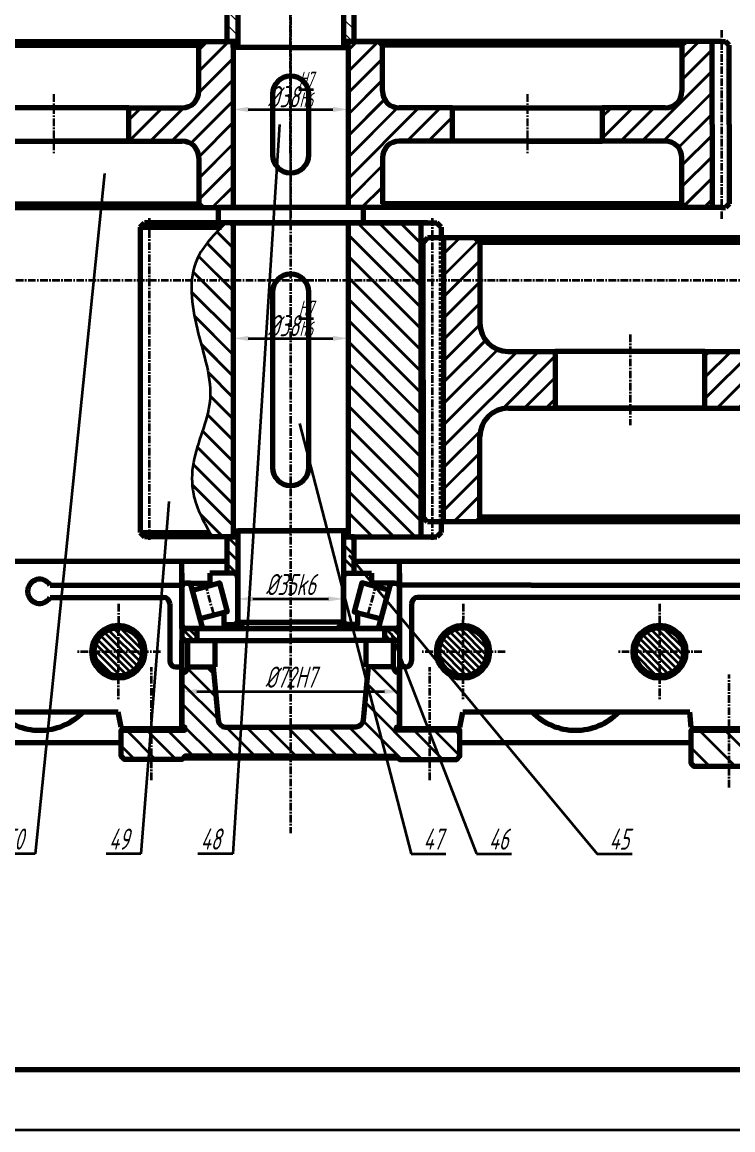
# Model space of a CAD drawing. Header units: millimetres. Extents: x 0 to 4732, y -441 to 1125.
# Drawn here: x 3451.8 to 3569.3, y 298.9 to 482.2 of the extents above; entities that cross this region are included whole.
import ezdxf
from ezdxf import colors
from ezdxf.entities.mleader import LeaderData, LeaderLine
from ezdxf.math import Vec2, Vec3

# ---------------------------------------------------------------- set-up
doc = ezdxf.new("R2010")
doc.units = ezdxf.units.MM
doc.linetypes.add('CENTER', pattern=[2, 1.25, -0.25, 0.25, -0.25])
doc.linetypes.add('DASHED', pattern=[0.75, 0.5, -0.25])
for name, color, linetype, lineweight in [('0粗实线', 7, 'Continuous', 70), ('0细实线', 7, 'Continuous', 35), ('1', 1, 'CENTER', 35), ('标注', 6, 'Continuous', 35), ('箱体', 3, 'Continuous', 70), ('粗实线', 7, 'Continuous', 70)]:
    doc.layers.add(name, color=color, linetype=linetype, lineweight=lineweight)
for name, color, linetype in [('1剖面线', 7, 'Continuous'), ('bear1', 7, 'Continuous'), ('bear2', 7, 'CENTER'), ('紧固件', 2, 'Continuous'), ('轴承盖', 4, 'Continuous')]:
    doc.layers.add(name, color=color, linetype=linetype)
doc.styles.add('数字', font='isocp.shx', dxfattribs={"width": 0.7, "oblique": 15, "height": 3.5})
doc.styles.add('数字字母', font='isocp.shx', dxfattribs={"width": 0.7, "oblique": 15, "height": 3.5})
doc.dimstyles.new('数字标注', dxfattribs={"dimtxt": 3.5, "dimasz": 2.5, "dimexe": 1.25, "dimexo": 0.625, "dimtad": 1, "dimtxsty": '数字', "dimcen": 2.5, "dimadec": 0, "dimazin": 0, "dimtfac": 1, "dimtmove": 0, "dimatfit": 3, "dimfxl": 1, "dimlwd": 35, "dimlwe": 35, "dimarcsym": 0})
pattern_1 = [(135, (2691.4146, -145.8167), (-0.561266, -0.561266), [])]

# ---------------------------------------------------------------- blocks, each defined once
blk = doc.blocks.new('*D62')
at = {"layer": 'Defpoints', "color": 0, "lineweight": 15, "transparency": 16777216}
for p in [(3606.22, 584.15), (3333.46, 439.53), (3338.78, 439.53)]:
    blk.add_point(p, dxfattribs=at)
at = {"layer": '标注', "color": 0, "linetype": 'Continuous', "lineweight": 35, "transparency": 16777216}
for p, q in [((3605.59, 584.15), (3332.21, 584.15)), ((3333.46, 581.65), (3333.46, 442.03)), ((3338.16, 439.53), (3332.21, 439.53))]:
    blk.add_line(p, q, dxfattribs=at)
at = {"layer": '标注', "color": 0, "lineweight": 15, "transparency": 16777216}
for points in [[(3333.04, 581.65), (3333.87, 581.65), (3333.46, 584.15)], [(3333.04, 442.03), (3333.87, 442.03), (3333.46, 439.53)]]:
    blk.add_solid(points, dxfattribs=at)
at = {"layer": '标注', "color": 0, "transparency": 16777216, "insert": (3331.08, 511.84), "char_height": 3.5, "attachment_point": 5, "rotation": 90, "style": '数字'}
blk.add_mtext('290', dxfattribs=at)
blk = doc.blocks.new('*D75')
at = {"layer": 'Defpoints', "color": 0, "lineweight": 15, "transparency": 16777216}
for p in [(3486.72, 467.77), (3505.72, 467.77), (3505.72, 467.77)]:
    blk.add_point(p, dxfattribs=at)
at = {"layer": '标注', "color": 0, "linetype": 'Continuous', "lineweight": 35, "transparency": 16777216}
for p, q in [((3486.72, 468.4), (3486.72, 469.02)), ((3489.22, 467.77), (3503.22, 467.77)), ((3505.72, 468.4), (3505.72, 469.02))]:
    blk.add_line(p, q, dxfattribs=at)
at = {"layer": '标注', "color": 0, "lineweight": 15, "transparency": 16777216}
for points in [[(3489.22, 468.19), (3489.22, 467.36), (3486.72, 467.77)], [(3503.22, 468.19), (3503.22, 467.36), (3505.72, 467.77)]]:
    blk.add_solid(points, dxfattribs=at)
at = {"layer": '标注', "color": 0, "transparency": 16777216, "insert": (3496.22, 471.07), "char_height": 3.5, "attachment_point": 5, "style": '数字'}
blk.add_mtext('%%C38{\\H0.7x;\\SH7/h6;}', dxfattribs=at)
blk = doc.blocks.new('*D76')
at = {"layer": 'Defpoints', "color": 0, "lineweight": 15, "transparency": 16777216}
for p in [(3486.72, 429.89), (3505.72, 429.89), (3505.72, 429.89)]:
    blk.add_point(p, dxfattribs=at)
at = {"layer": '标注', "color": 0, "linetype": 'Continuous', "lineweight": 35, "transparency": 16777216}
for p, q in [((3486.72, 430.51), (3486.72, 431.14)), ((3505.72, 430.51), (3505.72, 431.14)), ((3489.22, 429.89), (3503.22, 429.89))]:
    blk.add_line(p, q, dxfattribs=at)
at = {"layer": '标注', "color": 0, "lineweight": 15, "transparency": 16777216}
for points in [[(3489.22, 430.3), (3489.22, 429.47), (3486.72, 429.89)], [(3503.22, 430.3), (3503.22, 429.47), (3505.72, 429.89)]]:
    blk.add_solid(points, dxfattribs=at)
at = {"layer": '标注', "color": 0, "transparency": 16777216, "insert": (3496.22, 433.18), "char_height": 3.5, "attachment_point": 5, "style": '数字'}
blk.add_mtext('%%C38{\\H0.7x;\\SH7/h6;}', dxfattribs=at)
blk = doc.blocks.new('*D77')
at = {"layer": 'Defpoints', "color": 0, "lineweight": 15, "transparency": 16777216}
for p in [(3487.47, 386.96), (3504.97, 386.78), (3504.97, 386.78)]:
    blk.add_point(p, dxfattribs=at)
at = {"layer": '标注', "color": 0, "linetype": 'Continuous', "lineweight": 35, "transparency": 16777216}
for p, q in [((3489.97, 386.78), (3502.47, 386.78)), ((3504.97, 387.4), (3504.97, 388.03)), ((3487.47, 386.34), (3487.47, 385.53))]:
    blk.add_line(p, q, dxfattribs=at)
at = {"layer": '标注', "color": 0, "lineweight": 15, "transparency": 16777216}
for points in [[(3489.97, 387.19), (3489.97, 386.36), (3487.47, 386.78)], [(3502.47, 387.19), (3502.47, 386.36), (3504.97, 386.78)]]:
    blk.add_solid(points, dxfattribs=at)
at = {"layer": '标注', "color": 0, "transparency": 16777216, "insert": (3496.22, 389.15), "char_height": 3.5, "attachment_point": 5, "style": '数字'}
blk.add_mtext('%%C35k6', dxfattribs=at)
blk = doc.blocks.new('*D78')
at = {"layer": 'Defpoints', "color": 0, "lineweight": 15, "transparency": 16777216}
for p in [(3478.22, 371.46), (3514.22, 371.46), (3514.22, 371.46)]:
    blk.add_point(p, dxfattribs=at)
at = {"layer": '标注', "color": 0, "linetype": 'Continuous', "lineweight": 35, "transparency": 16777216}
for p, q in [((3478.22, 372.08), (3478.22, 372.71)), ((3514.22, 372.08), (3514.22, 372.71)), ((3480.72, 371.46), (3511.72, 371.46))]:
    blk.add_line(p, q, dxfattribs=at)
at = {"layer": '标注', "color": 0, "lineweight": 15, "transparency": 16777216}
for points in [[(3480.72, 371.87), (3480.72, 371.04), (3478.22, 371.46)], [(3511.72, 371.87), (3511.72, 371.04), (3514.22, 371.46)]]:
    blk.add_solid(points, dxfattribs=at)
at = {"layer": '标注', "color": 0, "lineweight": 35, "transparency": 16777216, "insert": (3496.22, 373.83), "char_height": 3.5, "attachment_point": 5, "style": '数字'}
blk.add_mtext('%%C72H7', dxfattribs=at)
blk = doc.blocks.new('_None')

msp = doc.modelspace()

# ---------------------------------------------------------------- hatches: boundary and pattern name
at = {"layer": '1剖面线', "lineweight": 35}
h = msp.add_hatch(dxfattribs=at)
h.set_pattern_fill('JIS_LC_20', color=0, scale=0.125, style=0)
h.set_pattern_definition([(45, (2691.4146, -145.8167), (-1.767767, 1.767767), []), (45, (2691.4646, -145.8167), (-1.767767, 1.767767), [])])
h.paths.add_polyline_path([(3565.925, 465.277), (3565.925, 479.027), (3561.55, 479.027), (3560.925, 478.402), (3560.925, 470.777, -0.4142136), (3558.175, 468.027), (3547.757, 468.027), (3547.757, 465.277)])
h.paths.add_polyline_path([(3560.925, 459.777), (3560.925, 452.152), (3561.55, 451.527), (3565.925, 451.527), (3565.925, 465.277), (3547.757, 465.277), (3547.757, 462.527), (3558.175, 462.527, -0.4142136)])
h.paths.add_polyline_path([(3511.417, 470.777), (3511.417, 478.402), (3510.792, 479.027), (3504.967, 479.027), (3504.967, 478.027), (3505.717, 478.027), (3505.717, 465.277), (3523.002, 465.277), (3523.002, 468.027), (3514.167, 468.027, -0.4142136)])
h.paths.add_polyline_path([(3514.167, 462.527), (3523.002, 462.527), (3523.002, 465.277), (3505.717, 465.277), (3505.717, 451.527), (3510.792, 451.527), (3511.417, 452.152), (3511.417, 459.777, -0.4142136)])
h.paths.add_polyline_path([(3486.717, 465.277), (3486.717, 478.027), (3487.467, 478.027), (3487.467, 479.027), (3481.642, 479.027), (3481.017, 478.402), (3481.017, 470.777, -0.4142136), (3478.267, 468.027), (3469.432, 468.027), (3469.432, 465.277)])
h.paths.add_polyline_path([(3486.717, 465.277), (3469.432, 465.277), (3469.432, 462.527), (3478.267, 462.527, -0.4142136), (3481.017, 459.777), (3481.017, 452.152), (3481.642, 451.527), (3486.717, 451.527)])
h.paths.add_polyline_path([(3426.51, 465.277), (3444.677, 465.277), (3444.677, 468.027), (3434.26, 468.027, -0.4142136), (3431.51, 470.777), (3431.51, 478.402), (3430.885, 479.027), (3426.51, 479.027)])
h.paths.add_polyline_path([(3434.26, 462.527), (3444.677, 462.527), (3444.677, 465.277), (3426.51, 465.277), (3426.51, 451.527), (3430.885, 451.527), (3431.51, 452.152), (3431.51, 459.777, -0.4142136)])
h.paths.add_polyline_path([(3587.967, 439.527), (3577.217, 439.527), (3577.217, 432.427, -0.4142136), (3572.517, 427.727), (3564.737, 427.727), (3564.737, 423.027), (3587.967, 423.027)])
h.paths.add_polyline_path([(3577.967, 446.527), (3577.217, 445.777), (3577.217, 439.527), (3587.967, 439.527), (3587.967, 446.527), (3585.467, 446.527)])
h.paths.add_polyline_path([(3587.967, 423.027), (3564.737, 423.027), (3564.737, 418.327), (3572.517, 418.327, -0.4142136), (3577.217, 413.627), (3577.217, 400.277), (3577.967, 399.527), (3588.717, 399.527), (3588.717, 400.527), (3587.967, 400.527)])
h.paths.add_polyline_path([(3527.497, 432.427), (3527.497, 439.527), (3521.497, 439.527), (3521.497, 423.027), (3539.977, 423.027), (3539.977, 427.727), (3532.197, 427.727, -0.4142136)])
h.paths.add_polyline_path([(3527.497, 445.777), (3526.747, 446.527), (3521.497, 446.527), (3521.497, 439.527), (3527.497, 439.527)])
h.paths.add_polyline_path([(3521.497, 423.027), (3521.497, 399.527), (3526.747, 399.527), (3527.497, 400.277), (3527.497, 413.627, -0.4142136), (3532.197, 418.327), (3539.977, 418.327), (3539.977, 423.027)])
h.paths.add_polyline_path([(3624.467, 423.027), (3635.217, 423.027), (3647.697, 423.027), (3647.697, 427.727), (3639.917, 427.727, -0.4142136), (3635.217, 432.427), (3635.217, 439.527), (3624.467, 439.527)])
h.paths.add_polyline_path([(3635.217, 439.527), (3635.217, 445.777), (3634.467, 446.527), (3624.467, 446.527), (3624.467, 439.527)])
h.paths.add_polyline_path([(3639.917, 418.327), (3647.697, 418.327), (3647.697, 423.027), (3624.467, 423.027), (3624.467, 400.527), (3623.717, 400.527), (3623.717, 399.527), (3634.467, 399.527), (3635.217, 400.277), (3635.217, 413.627, -0.4142136)])
h.paths.add_polyline_path([(3680.237, 427.727), (3672.457, 427.727), (3672.457, 423.027), (3690.937, 423.027), (3690.937, 439.527), (3684.937, 439.527), (3684.937, 432.427, -0.4142136)])
h.paths.add_polyline_path([(3690.937, 439.527), (3690.937, 446.527), (3685.687, 446.527), (3684.937, 445.777), (3684.937, 439.527)])
h.paths.add_polyline_path([(3690.937, 423.027), (3672.457, 423.027), (3672.457, 418.327), (3680.237, 418.327, -0.4142136), (3684.937, 413.627), (3684.937, 400.277), (3685.687, 399.527), (3690.937, 399.527)])
h = msp.add_hatch(dxfattribs=at)
h.set_pattern_fill('JIS_LC_20', color=0, scale=0.125, angle=90)
h.set_pattern_definition([(135, (2691.4146, -145.8167), (-1.767767, -1.767767), []), (135, (2691.4146, -145.7667), (-1.767767, -1.767767), [])])
edge = h.paths.add_edge_path()
edge.add_line((3486.717, 449.027), (3485.504, 449.027))
edge.add_spline(control_points=[(3485.504, 449.027), (3483.619, 447.133), (3480.831, 444.331), (3480.005, 440.74), (3479.892, 439.527)], knot_values=[0, 0, 0, 0, 15.3782941, 22.7567724, 22.7567724, 22.7567724, 22.7567724], degree=3, periodic=0)
edge.add_line((3479.892, 439.527), (3486.717, 439.527))
edge.add_line((3486.717, 439.527), (3486.717, 449.027))
edge = h.paths.add_edge_path()
edge.add_line((3486.717, 439.527), (3479.892, 439.527))
edge.add_spline(control_points=[(3479.892, 439.527), (3479.875, 439.349), (3479.862, 439.171), (3479.852, 438.991)], knot_values=[22.7567724, 22.7567724, 22.7567724, 22.7567724, 23.8367888, 23.8367888, 23.8367888, 23.8367888], degree=3, periodic=0)
edge.add_spline(control_points=[(3479.852, 438.991), (3479.835, 438.699), (3479.827, 438.405), (3479.826, 438.109)], knot_values=[23.8367888, 23.8367888, 23.8367888, 23.8367888, 25.5924345, 25.5924345, 25.5924345, 25.5924345], degree=3, periodic=0)
edge.add_spline(control_points=[(3479.826, 438.109), (3479.825, 437.699), (3479.839, 437.285), (3479.865, 436.868)], knot_values=[25.5924345, 25.5924345, 25.5924345, 25.5924345, 28.0209555, 28.0209555, 28.0209555, 28.0209555], degree=3, periodic=0)
edge.add_spline(control_points=[(3479.865, 436.868), (3479.896, 436.377), (3479.945, 435.883), (3480.008, 435.387)], knot_values=[28.0209555, 28.0209555, 28.0209555, 28.0209555, 30.8808638, 30.8808638, 30.8808638, 30.8808638], degree=3, periodic=0)
edge.add_spline(control_points=[(3480.008, 435.387), (3480.173, 434.091), (3480.438, 432.782), (3480.748, 431.496), (3480.748, 431.494)], knot_values=[30.8808638, 30.8808638, 30.8808638, 30.8808638, 38.3520298, 38.3610322, 38.3610322, 38.3610322, 38.3610322], degree=3, periodic=0)
edge.add_spline(control_points=[(3480.748, 431.494), (3480.863, 431.017), (3480.984, 430.543), (3481.108, 430.071)], knot_values=[38.3610322, 38.3610322, 38.3610322, 38.3610322, 41.1384528, 41.1384528, 41.1384528, 41.1384528], degree=3, periodic=0)
edge.add_spline(control_points=[(3481.108, 430.071), (3481.46, 428.734), (3481.834, 427.42), (3482.151, 426.123)], knot_values=[41.1384528, 41.1384528, 41.1384528, 41.1384528, 49.0219407, 49.0219407, 49.0219407, 49.0219407], degree=3, periodic=0)
edge.add_spline(control_points=[(3482.151, 426.123), (3482.485, 424.756), (3482.755, 423.408), (3482.867, 422.073)], knot_values=[49.0219407, 49.0219407, 49.0219407, 49.0219407, 57.3357416, 57.3357416, 57.3357416, 57.3357416], degree=3, periodic=0)
edge.add_spline(control_points=[(3482.867, 422.073), (3482.89, 421.796), (3482.907, 421.521), (3482.916, 421.245)], knot_values=[57.3357416, 57.3357416, 57.3357416, 57.3357416, 59.0555733, 59.0555733, 59.0555733, 59.0555733], degree=3, periodic=0)
edge.add_spline(control_points=[(3482.916, 421.245), (3482.929, 420.821), (3482.925, 420.397), (3482.9, 419.974)], knot_values=[59.0555733, 59.0555733, 59.0555733, 59.0555733, 61.7076784, 61.7076784, 61.7076784, 61.7076784], degree=3, periodic=0)
edge.add_spline(control_points=[(3482.9, 419.974), (3482.888, 419.776), (3482.865, 419.495), (3482.832, 419.216), (3482.821, 419.134)], knot_values=[61.7076784, 61.7076784, 61.7076784, 61.7076784, 62.9552899, 63.4672474, 63.4672474, 63.4672474, 63.4672474], degree=3, periodic=0)
edge.add_spline(control_points=[(3482.821, 419.134), (3482.787, 418.869), (3482.745, 418.604), (3482.695, 418.339)], knot_values=[63.4672474, 63.4672474, 63.4672474, 63.4672474, 65.1358835, 65.1358835, 65.1358835, 65.1358835], degree=3, periodic=0)
edge.add_spline(control_points=[(3482.695, 418.339), (3482.593, 417.794), (3482.46, 417.251), (3482.308, 416.706)], knot_values=[65.1358835, 65.1358835, 65.1358835, 65.1358835, 68.5640854, 68.5640854, 68.5640854, 68.5640854], degree=3, periodic=0)
edge.add_spline(control_points=[(3482.308, 416.706), (3482.167, 416.199), (3482.009, 415.691), (3481.844, 415.183)], knot_values=[68.5640854, 68.5640854, 68.5640854, 68.5640854, 71.7568356, 71.7568356, 71.7568356, 71.7568356], degree=3, periodic=0)
edge.add_spline(control_points=[(3481.844, 415.183), (3481.515, 414.173), (3481.157, 413.158), (3480.839, 412.131)], knot_values=[71.7568356, 71.7568356, 71.7568356, 71.7568356, 78.0902747, 78.0902747, 78.0902747, 78.0902747], degree=3, periodic=0)
edge.add_spline(control_points=[(3480.839, 412.131), (3480.63, 411.451), (3480.437, 410.767), (3480.284, 410.075)], knot_values=[78.0902747, 78.0902747, 78.0902747, 78.0902747, 82.2769052, 82.2769052, 82.2769052, 82.2769052], degree=3, periodic=0)
edge.add_spline(control_points=[(3480.284, 410.075), (3480.227, 409.819), (3480.148, 409.43), (3480.084, 409.038), (3480.064, 408.905)], knot_values=[82.2769052, 82.2769052, 82.2769052, 82.2769052, 83.8280218, 84.6226541, 84.6226541, 84.6226541, 84.6226541], degree=3, periodic=0)
edge.add_spline(control_points=[(3480.064, 408.905), (3480.021, 408.617), (3479.986, 408.329), (3479.959, 408.039)], knot_values=[84.6226541, 84.6226541, 84.6226541, 84.6226541, 86.3427745, 86.3427745, 86.3427745, 86.3427745], degree=3, periodic=0)
edge.add_spline(control_points=[(3479.959, 408.039), (3479.927, 407.697), (3479.906, 407.354), (3479.898, 407.012)], knot_values=[86.3427745, 86.3427745, 86.3427745, 86.3427745, 88.379233, 88.379233, 88.379233, 88.379233], degree=3, periodic=0)
edge.add_spline(control_points=[(3479.898, 407.012), (3479.891, 406.724), (3479.893, 406.437), (3479.904, 406.151)], knot_values=[88.379233, 88.379233, 88.379233, 88.379233, 90.0909879, 90.0909879, 90.0909879, 90.0909879], degree=3, periodic=0)
edge.add_spline(control_points=[(3479.904, 406.151), (3479.912, 405.924), (3479.927, 405.698), (3479.947, 405.473)], knot_values=[90.0909879, 90.0909879, 90.0909879, 90.0909879, 91.4477274, 91.4477274, 91.4477274, 91.4477274], degree=3, periodic=0)
edge.add_spline(control_points=[(3479.947, 405.473), (3479.972, 405.188), (3480.007, 404.904), (3480.052, 404.622)], knot_values=[91.4477274, 91.4477274, 91.4477274, 91.4477274, 93.1692726, 93.1692726, 93.1692726, 93.1692726], degree=3, periodic=0)
edge.add_spline(control_points=[(3480.052, 404.622), (3480.075, 404.476), (3480.114, 404.257), (3480.159, 404.039), (3480.175, 403.966)], knot_values=[93.1692726, 93.1692726, 93.1692726, 93.1692726, 94.0634145, 94.5158969, 94.5158969, 94.5158969, 94.5158969], degree=3, periodic=0)
edge.add_spline(control_points=[(3480.175, 403.966), (3480.231, 403.708), (3480.295, 403.452), (3480.367, 403.198)], knot_values=[94.5158969, 94.5158969, 94.5158969, 94.5158969, 96.1172613, 96.1172613, 96.1172613, 96.1172613], degree=3, periodic=0)
edge.add_spline(control_points=[(3480.367, 403.198), (3480.433, 402.964), (3480.505, 402.733), (3480.583, 402.503)], knot_values=[96.1172613, 96.1172613, 96.1172613, 96.1172613, 97.5894498, 97.5894498, 97.5894498, 97.5894498], degree=3, periodic=0)
edge.add_spline(control_points=[(3480.583, 402.503), (3480.68, 402.217), (3480.786, 401.933), (3480.899, 401.652)], knot_values=[97.5894498, 97.5894498, 97.5894498, 97.5894498, 99.4179257, 99.4179257, 99.4179257, 99.4179257], degree=3, periodic=0)
edge.add_spline(control_points=[(3480.899, 401.652), (3481.018, 401.356), (3481.145, 401.062), (3481.279, 400.77)], knot_values=[99.4179257, 99.4179257, 99.4179257, 99.4179257, 101.3399484, 101.3399484, 101.3399484, 101.3399484], degree=3, periodic=0)
edge.add_spline(control_points=[(3481.279, 400.77), (3481.435, 400.428), (3481.601, 400.088), (3481.774, 399.75)], knot_values=[101.3399484, 101.3399484, 101.3399484, 101.3399484, 103.5917896, 103.5917896, 103.5917896, 103.5917896], degree=3, periodic=0)
edge.add_spline(control_points=[(3481.774, 399.75), (3482.005, 399.297), (3482.249, 398.846), (3482.499, 398.398)], knot_values=[103.5917896, 103.5917896, 103.5917896, 103.5917896, 106.6161935, 106.6161935, 106.6161935, 106.6161935], degree=3, periodic=0)
edge.add_spline(control_points=[(3482.499, 398.398), (3482.754, 397.94), (3483.015, 397.483), (3483.277, 397.027)], knot_values=[106.6161935, 106.6161935, 106.6161935, 106.6161935, 109.7025394, 109.7025394, 109.7025394, 109.7025394], degree=3, periodic=0)
edge.add_line((3483.277, 397.027), (3486.717, 397.027))
edge.add_line((3486.717, 397.027), (3486.717, 398.027))
edge.add_line((3486.717, 398.027), (3486.717, 439.527))
h.paths.add_polyline_path([(3517.747, 449.027), (3505.717, 449.027), (3505.717, 439.527), (3517.747, 439.527)])
h.paths.add_polyline_path([(3517.747, 439.527), (3505.717, 439.527), (3505.717, 423.027), (3517.747, 423.027)])
h.paths.add_polyline_path([(3517.747, 423.027), (3505.717, 423.027), (3505.717, 398.027), (3505.717, 397.027), (3506.717, 397.027), (3517.747, 397.027)])
at = {"layer": '紧固件', "lineweight": 35}
h = msp.add_hatch(dxfattribs=at)
h.set_pattern_fill('ANSI31', color=0, scale=0.25, angle=90)
h.set_pattern_definition(pattern_1)
h.paths.add_polyline_path([(3480.717, 381.877), (3478.217, 381.877), (3478.217, 379.902), (3480.717, 379.902)])
h.paths.add_polyline_path([(3514.217, 381.877), (3511.717, 381.877), (3511.717, 379.902), (3514.217, 379.902)])
h.paths.add_polyline_path([(3480.717, 499.152), (3478.217, 499.152), (3478.217, 497.177), (3480.717, 497.177)])
h.paths.add_polyline_path([(3514.217, 499.152), (3511.717, 499.152), (3511.717, 497.177), (3514.217, 497.177)])
at = {"layer": '紧固件', "lineweight": 0}
h = msp.add_hatch(dxfattribs=at)
h.set_pattern_fill('ANSI31', color=0, scale=0.5, angle=-90, style=0)
h.set_pattern_definition([(315, (2786.4673, 1293.277), (1.122532, 1.122532), [])])
h.paths.add_polyline_path([(3504.967, 479.027), (3506.717, 479.027), (3506.717, 488.027), (3504.967, 488.027)])
h.paths.add_polyline_path([(3487.467, 479.027), (3485.717, 479.027), (3485.717, 488.027), (3487.467, 488.027)])
at = {"layer": '紧固件', "lineweight": 35}
h = msp.add_hatch(dxfattribs=at)
h.set_pattern_fill('ANSI31', color=0, scale=0.5, angle=-90, style=0)
h.set_pattern_definition([(315, (3023.2173, 1214.277), (1.122532, 1.122532), [])])
h.paths.add_polyline_path([(3504.967, 391.027), (3506.717, 391.027), (3506.717, 397.027), (3504.967, 397.027)])
h.paths.add_polyline_path([(3487.467, 391.027), (3485.717, 391.027), (3485.717, 397.027), (3487.467, 397.027)])
h = msp.add_hatch(dxfattribs=at)
h.set_pattern_fill('ANSI31', color=0, scale=0.25, angle=90)
h.set_pattern_definition(pattern_1)
h.paths.add_polyline_path([(3471.717, 378.027, 1), (3463.717, 378.027, 1)])
h = msp.add_hatch(dxfattribs=at)
h.set_pattern_fill('ANSI31', color=0, scale=0.25, angle=90)
h.set_pattern_definition(pattern_1)
h.paths.add_polyline_path([(3528.717, 378.027, 1), (3520.717, 378.027, 1)])
h = msp.add_hatch(dxfattribs=at)
h.set_pattern_fill('ANSI31', color=0, scale=0.25, angle=90)
h.set_pattern_definition(pattern_1)
h.paths.add_polyline_path([(3553.217, 378.027, 1), (3561.217, 378.027, 1)])
at = {"layer": '轴承盖', "lineweight": 35}
h = msp.add_hatch(dxfattribs=at)
h.set_pattern_fill('ANSI31', color=0, scale=0.755906, angle=90, style=0)
h.set_pattern_definition([(135, (3496.2173, 365.027), (-1.69706, -1.69706), [])])
edge = h.paths.add_edge_path()
edge.add_line((3483.416, 375.527), (3479.217, 375.527))
edge.add_arc((3478.217, 375.527), 1, 270, 360, ccw=False)
edge.add_line((3478.217, 374.527), (3478.217, 365.527))
edge.add_line((3478.217, 365.527), (3478.717, 365.527))
edge.add_line((3478.717, 365.527), (3478.717, 365.027))
edge.add_line((3478.717, 365.027), (3468.217, 365.027))
edge.add_line((3468.217, 365.027), (3468.217, 360.727))
edge.add_line((3468.217, 360.727), (3468.717, 360.227))
edge.add_line((3468.717, 360.227), (3478.217, 360.227))
edge.add_line((3478.217, 360.227), (3478.717, 360.727))
edge.add_line((3478.717, 360.727), (3513.717, 360.727))
edge.add_line((3513.717, 360.727), (3514.217, 360.227))
edge.add_line((3514.217, 360.227), (3523.717, 360.227))
edge.add_line((3523.717, 360.227), (3524.217, 360.727))
edge.add_line((3524.217, 360.727), (3524.217, 365.027))
edge.add_line((3524.217, 365.027), (3513.717, 365.027))
edge.add_line((3513.717, 365.027), (3513.717, 365.527))
edge.add_line((3513.717, 365.527), (3514.217, 365.527))
edge.add_line((3514.217, 365.527), (3514.217, 374.527))
edge.add_arc((3514.217, 375.527), 1, 180, 270, ccw=False)
edge.add_line((3513.217, 375.527), (3509.019, 375.527))
edge.add_line((3509.019, 375.527), (3508.217, 366.727))
edge.add_arc((3506.897, 366.847), 1.326, 275.20423, 354.79577, ccw=False)
edge.add_line((3507.017, 365.527), (3485.417, 365.527))
edge.add_arc((3485.538, 366.847), 1.326, 185.20423, 264.79577, ccw=False)
edge.add_line((3484.217, 366.727), (3483.416, 375.527))
h = msp.add_hatch(dxfattribs=at)
h.set_pattern_fill('ANSI31', color=0, scale=0.944882, angle=90, style=0)
h.set_pattern_definition([(135, (3606.2173, 365.027), (-2.12132, -2.12132), [])])
edge = h.paths.add_edge_path()
edge.add_arc((3574.967, 371.402), 1, 270, 360)
edge.add_line((3575.967, 371.402), (3581.684, 371.402))
edge.add_line((3581.684, 371.402), (3582.467, 367.027))
edge.add_arc((3584.295, 367.354), 1.856, 190.15427, 259.84573)
edge.add_line((3583.967, 365.527), (3628.467, 365.527))
edge.add_arc((3628.14, 367.354), 1.856, 280.15427, 349.84573)
edge.add_line((3629.967, 367.027), (3630.751, 371.402))
edge.add_line((3630.751, 371.402), (3636.467, 371.402))
edge.add_arc((3637.467, 371.402), 1, 180, 270)
edge.add_line((3637.467, 370.402), (3637.467, 365.527))
edge.add_line((3637.467, 365.527), (3636.967, 365.527))
edge.add_line((3636.967, 365.527), (3636.967, 365.027))
edge.add_line((3636.967, 365.027), (3649.967, 365.027))
edge.add_line((3649.967, 365.027), (3649.967, 359.527))
edge.add_line((3649.967, 359.527), (3649.467, 359.027))
edge.add_line((3649.467, 359.027), (3637.467, 359.027))
edge.add_line((3637.467, 359.027), (3636.967, 359.527))
edge.add_line((3636.967, 359.527), (3575.467, 359.527))
edge.add_line((3575.467, 359.527), (3574.967, 359.027))
edge.add_line((3574.967, 359.027), (3562.967, 359.027))
edge.add_line((3562.967, 359.027), (3562.467, 359.527))
edge.add_line((3562.467, 359.527), (3562.467, 365.027))
edge.add_line((3562.467, 365.027), (3575.467, 365.027))
edge.add_line((3575.467, 365.027), (3575.467, 365.527))
edge.add_line((3575.467, 365.527), (3574.967, 365.527))
edge.add_line((3574.967, 365.527), (3574.967, 370.402))

# ---------------------------------------------------------------- linework, layer by layer
at = {"color": 0, "lineweight": 70}
for p, q in [((3487.467, 496.152), (3487.467, 478.027)), ((3504.967, 496.152), (3504.967, 478.027)), ((3424.947, 479.027), (3487.467, 479.027)), ((3481.642, 479.027), (3481.017, 478.402)), ((3486.717, 478.027), (3486.717, 479.027)), ((3567.487, 479.027), (3504.967, 479.027)), ((3504.967, 479.027), (3560.925, 479.027)), ((3505.717, 478.027), (3505.717, 479.027)), ((3510.792, 479.027), (3511.417, 478.402)), ((3561.55, 479.027), (3560.925, 478.402)), ((3565.925, 465.277), (3565.925, 479.027)), ((3567.487, 479.027), (3568.112, 479.027)), ((3568.737, 478.402), (3568.112, 479.027)), ((3431.51, 478.402), (3481.017, 478.402)), ((3481.017, 470.777), (3481.017, 478.402)), ((3496.217, 478.027), (3486.717, 478.027)), ((3486.717, 478.027), (3486.717, 451.527)), ((3496.217, 478.027), (3505.717, 478.027)), ((3505.717, 478.027), (3505.717, 451.527)), ((3511.417, 470.777), (3511.417, 478.402)), ((3560.925, 478.402), (3511.417, 478.402)), ((3560.925, 478.402), (3560.925, 470.777)), ((3568.737, 465.277), (3568.737, 478.402)), ((3493.217, 470.277), (3493.217, 460.277)), ((3499.217, 465.277), (3499.217, 470.277)), ((3457.055, 468.027), (3444.677, 468.027)), ((3469.432, 468.027), (3457.055, 468.027)), ((3469.432, 462.527), (3469.432, 468.027)), ((3469.432, 468.027), (3478.267, 468.027)), ((3523.002, 468.027), (3514.167, 468.027)), ((3523.002, 462.527), (3523.002, 468.027)), ((3523.002, 468.027), (3535.38, 468.027)), ((3535.38, 468.027), (3547.757, 468.027)), ((3547.757, 468.027), (3547.757, 462.527)), ((3558.175, 468.027), (3547.757, 468.027)), ((3499.217, 460.277), (3499.217, 465.277)), ((3565.925, 465.277), (3565.925, 451.527)), ((3568.737, 465.277), (3568.737, 452.152)), ((3444.677, 462.527), (3469.432, 462.527)), ((3469.432, 462.527), (3457.055, 462.527)), ((3469.432, 462.527), (3478.267, 462.527)), ((3523.002, 462.527), (3514.167, 462.527)), ((3547.757, 462.527), (3523.002, 462.527)), ((3535.38, 462.527), (3547.757, 462.527)), ((3558.175, 462.527), (3547.757, 462.527)), ((3481.017, 459.777), (3481.017, 452.152)), ((3511.417, 459.777), (3511.417, 452.152)), ((3560.925, 452.152), (3560.925, 459.777)), ((3424.947, 451.527), (3496.217, 451.527)), ((3431.51, 452.152), (3481.017, 452.152)), ((3481.642, 451.527), (3481.017, 452.152)), ((3496.217, 451.527), (3484.217, 451.527)), ((3484.217, 451.527), (3484.217, 449.027)), ((3567.487, 451.527), (3496.217, 451.527)), ((3508.217, 451.527), (3508.217, 449.027)), ((3560.925, 452.152), (3511.417, 452.152)), ((3561.55, 451.527), (3560.925, 452.152)), ((3567.487, 451.527), (3568.112, 451.527)), ((3568.737, 452.152), (3568.112, 451.527)), ((3471.312, 448.277), (3472.062, 449.027)), ((3471.312, 448.277), (3471.312, 397.777)), ((3496.217, 449.027), (3472.062, 449.027)), ((3496.217, 449.027), (3474.687, 449.027)), ((3486.717, 449.027), (3496.217, 449.027)), ((3486.717, 449.027), (3486.717, 398.027)), ((3508.217, 449.027), (3496.217, 449.027)), ((3496.217, 449.027), (3505.717, 449.027)), ((3518.872, 449.027), (3496.217, 449.027)), ((3496.217, 449.027), (3520.372, 449.027)), ((3496.217, 449.027), (3517.747, 449.027)), ((3505.717, 449.027), (3505.717, 398.027)), ((3517.747, 449.027), (3517.747, 397.027)), ((3521.122, 448.277), (3520.372, 449.027)), ((3521.122, 448.277), (3521.122, 446.527)), ((3518.872, 446.527), (3518.122, 445.777)), ((3518.122, 423.027), (3518.122, 445.777)), ((3519.622, 446.527), (3518.872, 446.527)), ((3606.217, 446.527), (3519.622, 446.527)), ((3521.497, 446.527), (3521.497, 423.027)), ((3526.747, 446.527), (3527.497, 445.777)), ((3527.497, 445.777), (3527.497, 432.427)), ((3577.217, 445.777), (3527.497, 445.777)), ((3493.217, 437.527), (3493.217, 408.527)), ((3499.217, 423.027), (3499.217, 437.527)), ((3532.197, 427.727), (3539.977, 427.727)), ((3552.357, 427.727), (3539.977, 427.727)), ((3539.977, 427.727), (3539.977, 418.327)), ((3564.737, 427.727), (3552.357, 427.727)), ((3564.737, 418.327), (3564.737, 427.727)), ((3564.737, 427.727), (3572.517, 427.727)), ((3499.217, 408.527), (3499.217, 423.027)), ((3518.122, 423.027), (3518.122, 400.277)), ((3521.497, 399.527), (3521.497, 423.027)), ((3532.197, 418.327), (3539.977, 418.327)), ((3539.977, 418.327), (3564.737, 418.327)), ((3552.357, 418.327), (3539.977, 418.327)), ((3564.737, 418.327), (3552.357, 418.327)), ((3564.737, 418.327), (3572.517, 418.327)), ((3527.497, 400.277), (3527.497, 413.627)), ((3518.872, 399.527), (3518.122, 400.277)), ((3577.217, 400.277), (3527.497, 400.277)), ((3471.312, 397.777), (3472.062, 397.027)), ((3486.717, 398.027), (3496.217, 398.027)), ((3486.717, 398.027), (3486.717, 397.027)), ((3496.217, 398.027), (3487.467, 398.027)), ((3487.467, 398.027), (3487.467, 382.902)), ((3505.717, 398.027), (3496.217, 398.027)), ((3504.967, 398.027), (3504.967, 382.902)), ((3505.717, 398.027), (3505.717, 397.027)), ((3519.622, 399.527), (3518.872, 399.527)), ((3588.717, 399.527), (3519.622, 399.527)), ((3521.122, 397.777), (3520.372, 397.027)), ((3521.122, 399.527), (3521.122, 397.777)), ((3487.467, 397.027), (3472.062, 397.027)), ((3504.967, 397.027), (3520.372, 397.027)), ((3487.467, 391.027), (3487.467, 382.902)), ((3504.967, 391.027), (3504.967, 382.902)), ((3488.467, 381.902), (3487.467, 382.902)), ((3487.467, 382.902), (3496.217, 382.902)), ((3487.467, 381.877), (3504.967, 381.877)), ((3488.467, 381.902), (3496.217, 381.902)), ((3504.967, 382.902), (3496.217, 382.902)), ((3503.967, 381.902), (3504.967, 382.902))]:
    msp.add_line(p, q, dxfattribs=at)
at = {"color": 0}
for p, q in [((3496.217, 451.527), (3496.217, 479.027)), ((3496.217, 465.277), (3496.217, 451.527)), ((3496.217, 449.027), (3496.217, 451.527)), ((3496.217, 451.527), (3508.217, 451.527)), ((3496.217, 398.027), (3504.967, 398.027)), ((3473.562, 397.027), (3487.467, 397.027)), ((3503.967, 381.902), (3496.217, 381.902))]:
    msp.add_line(p, q, dxfattribs=at)
at = {"color": 0, "lineweight": 0}
for p, q in [((3457.055, 462.527), (3444.677, 462.527)), ((3523.002, 462.527), (3535.38, 462.527)), ((3510.792, 451.527), (3511.417, 452.152)), ((3526.747, 399.527), (3527.497, 400.277)), ((3473.562, 397.027), (3487.467, 397.027))]:
    msp.add_line(p, q, dxfattribs=at)
at = {"lineweight": 70}
for p, q in [((3471.312, 448.277), (3484.76, 448.277)), ((3471.312, 397.777), (3482.848, 397.777))]:
    msp.add_line(p, q, dxfattribs=at)
at = {"color": 0, "linetype": 'DASHED', "lineweight": 70}
msp.add_line((3521.122, 446.527), (3521.122, 399.527), dxfattribs=at)
at = {"color": 0, "lineweight": 70}
for centre, radius, start, end in [((3496.217, 470.277), 3, 0, 180), ((3478.267, 470.777), 2.75, 270, 0), ((3514.167, 470.777), 2.75, 180, 270), ((3558.175, 470.777), 2.75, 270, 0), ((3478.267, 459.777), 2.75, 0, 90), ((3514.167, 459.777), 2.75, 90, 180), ((3558.175, 459.777), 2.75, 0, 90), ((3496.217, 460.277), 3, 180, 0), ((3496.217, 437.527), 3, 0, 180), ((3532.197, 432.427), 4.7, 180, 270), ((3532.197, 413.627), 4.7, 90, 180), ((3496.217, 408.527), 3, 180, 0)]:
    msp.add_arc(centre, radius, start, end, dxfattribs=at)
at = {"layer": '0粗实线', "color": 0, "lineweight": 70}
for p, q in [((3456.449, 389.027), (3478.217, 389.027)), ((3535.985, 389.027), (3514.217, 389.027)), ((3535.985, 389.027), (3574.967, 389.027)), ((3456.449, 387.027), (3475.217, 387.027)), ((3535.985, 387.027), (3517.217, 387.027)), ((3571.967, 387.027), (3535.985, 387.027)), ((3476.217, 386.027), (3476.217, 376.527)), ((3516.217, 386.027), (3516.217, 376.527)), ((3478.217, 375.527), (3478.217, 379.902)), ((3479.217, 375.527), (3479.217, 379.902)), ((3483.717, 375.527), (3483.717, 379.902)), ((3508.717, 375.527), (3508.717, 379.902)), ((3513.217, 375.527), (3513.217, 379.902)), ((3477.217, 375.527), (3478.217, 375.527)), ((3478.217, 375.527), (3478.217, 375.527)), ((3478.217, 374.527), (3478.217, 374.527)), ((3479.217, 375.527), (3483.717, 375.527)), ((3513.217, 375.527), (3508.717, 375.527)), ((3515.217, 375.527), (3514.217, 375.527))]:
    msp.add_line(p, q, dxfattribs=at)
at = {"layer": '0粗实线', "color": 0, "lineweight": 0}
for p, q in [((3514.217, 375.527), (3514.217, 379.902)), ((3479.217, 375.527), (3479.217, 375.527))]:
    msp.add_line(p, q, dxfattribs=at)
at = {"layer": '0粗实线', "color": 0, "lineweight": 70}
for centre, radius, start, end in [((3454.717, 388.027), 2, 30, 330), ((3475.217, 386.027), 1, 0, 90), ((3517.217, 386.027), 1, 90, 180), ((3477.217, 376.527), 1, 180, 270), ((3515.217, 376.527), 1, 270, 0), ((3478.217, 375.527), 1, 270, 0), ((3514.217, 375.527), 1, 180, 270)]:
    msp.add_arc(centre, radius, start, end, dxfattribs=at)
at = {"layer": '0细实线', "color": 0, "lineweight": 35}
msp.add_line((3259.86, 298.916), (4100.86, 298.916), dxfattribs=at)
at = {"layer": '1', "color": 0, "lineweight": 35}
for p, q in [((3496.217, 460.527), (3496.217, 535.527)), ((3496.217, 511.027), (3496.217, 348.027)), ((3567.487, 480.902), (3567.487, 449.652)), ((3472.812, 449.777), (3472.812, 396.277)), ((3519.622, 449.777), (3519.622, 396.277)), ((3338.784, 439.527), (3728.784, 439.527)), ((3552.357, 430.527), (3552.357, 415.527)), ((3467.725, 385.933), (3467.71, 370.073)), ((3524.725, 385.957), (3524.71, 370.097)), ((3557.225, 385.957), (3557.21, 370.097)), ((3474.717, 378.003), (3460.717, 378.003)), ((3531.717, 378.027), (3517.717, 378.027)), ((3564.217, 378.027), (3550.217, 378.027)), ((3473.217, 356.777), (3473.217, 375.477)), ((3519.217, 356.777), (3519.217, 375.477)), ((3568.717, 355.577), (3568.717, 374.277))]:
    msp.add_line(p, q, dxfattribs=at)
at = {"layer": '1', "color": 0, "lineweight": 30}
for p, q in [((3457.055, 470.277), (3457.055, 460.277)), ((3535.38, 470.277), (3535.38, 460.277))]:
    msp.add_line(p, q, dxfattribs=at)
at = {"layer": '1剖面线', "color": 0, "lineweight": 35}
msp.add_spline([(3485.504, 449.027), (3480.747, 442.986), (3480.747, 431.499), (3482.85, 419.378), (3480.129, 409.303), (3480.129, 404.185), (3483.277, 397.027)], degree=3, dxfattribs=at)
at = {"layer": 'bear1', "color": 0, "lineweight": 70}
for points in [[(3482.842, 391.027), (3482.842, 389.014), (3484.435, 389.441), (3485.717, 384.66), (3485.155, 384.509), (3485.155, 382.527), (3486.717, 382.527, 0.4142136), (3487.467, 383.277), (3487.467, 390.277, 0.4142136), (3486.717, 391.027)], [(3509.592, 391.027), (3509.592, 389.014), (3507.999, 389.441), (3506.718, 384.66), (3507.28, 384.509), (3507.28, 382.527), (3505.717, 382.527, -0.4142136), (3504.967, 383.277), (3504.967, 390.277, -0.4142136), (3505.717, 391.027)], [(3481.674, 381.877), (3479.664, 389.377), (3478.967, 389.377, 0.4142136), (3478.217, 388.627), (3478.217, 382.627, 0.4142136), (3478.967, 381.877)], [(3510.76, 381.877), (3512.77, 389.377), (3513.467, 389.377, -0.4142136), (3514.217, 388.627), (3514.217, 382.627, -0.4142136), (3513.467, 381.877)]]:
    msp.add_lwpolyline(points, format="xyb", close=True, dxfattribs=at)
for points in [[(3478.967, 389.377), (3482.842, 389.377)], [(3513.467, 389.377), (3509.592, 389.377)], [(3478.967, 381.877), (3487.467, 381.877)], [(3513.467, 381.877), (3504.967, 381.877)]]:
    msp.add_lwpolyline(points, dxfattribs=at)
for points in [[(3484.435, 389.441), (3485.717, 384.66), (3481.249, 383.463), (3479.968, 388.244)], [(3507.999, 389.441), (3506.718, 384.66), (3511.185, 383.463), (3512.467, 388.244)]]:
    msp.add_lwpolyline(points, close=True, dxfattribs=at)
at = {"layer": 'bear2', "color": 0, "lineweight": 35}
for p, q in [((3482.074, 389.321), (3483.611, 383.583)), ((3510.361, 389.321), (3508.824, 383.583))]:
    msp.add_line(p, q, dxfattribs=at)
at = {"layer": '箱体', "color": 0, "lineweight": 70}
for p, q in [((3431.117, 393.027), (3485.717, 393.027)), ((3478.217, 391.027), (3478.217, 393.027)), ((3514.217, 391.027), (3514.217, 393.027)), ((3478.217, 391.027), (3478.217, 381.902)), ((3478.217, 381.902), (3478.217, 391.027)), ((3514.217, 391.027), (3514.217, 381.902)), ((3514.217, 381.902), (3514.217, 391.027)), ((3478.217, 381.902), (3478.217, 365.527)), ((3514.217, 381.902), (3514.217, 365.527)), ((3467.717, 368.027), (3441.717, 368.027)), ((3468.217, 365.527), (3467.717, 368.027)), ((3524.217, 365.527), (3524.717, 368.027)), ((3562.217, 368.027), (3524.717, 368.027)), ((3562.467, 365.527), (3562.217, 368.027)), ((3441.217, 363.027), (3468.217, 363.027)), ((3524.217, 363.027), (3562.467, 363.027))]:
    msp.add_line(p, q, dxfattribs=at)
at = {"layer": '箱体', "color": 0}
msp.add_line((3506.717, 393.027), (3586.467, 393.027), dxfattribs=at)
at = {"layer": '箱体', "color": 0, "lineweight": 70}
for centre in [(3454.717, 375.027), (3543.342, 375.027)]:
    msp.add_arc(centre, 10, 224.427, 315.573, dxfattribs=at)
at = {"layer": '粗实线', "color": 0, "lineweight": 70}
msp.add_line((3284.86, 308.916), (4090.86, 308.916), dxfattribs=at)
at = {"layer": '紧固件', "color": 0, "lineweight": 70}
for p, q in [((3480.717, 381.877), (3478.217, 381.877)), ((3478.217, 381.877), (3478.217, 379.902)), ((3496.217, 381.877), (3480.717, 381.877)), ((3480.717, 381.877), (3480.717, 379.902)), ((3496.217, 381.877), (3511.717, 381.877)), ((3511.717, 381.877), (3514.217, 381.877)), ((3511.717, 381.877), (3511.717, 379.902)), ((3514.217, 381.877), (3514.217, 379.902)), ((3478.217, 379.902), (3496.217, 379.902)), ((3514.217, 379.902), (3496.217, 379.902))]:
    msp.add_line(p, q, dxfattribs=at)
for points in [[(3487.467, 479.027), (3485.717, 479.027), (3485.717, 488.027), (3487.467, 488.027)], [(3504.967, 479.027), (3506.717, 479.027), (3506.717, 488.027), (3504.967, 488.027)], [(3487.467, 391.027), (3485.717, 391.027), (3485.717, 397.027), (3487.467, 397.027)], [(3504.967, 391.027), (3506.717, 391.027), (3506.717, 397.027), (3504.967, 397.027)]]:
    msp.add_lwpolyline(points, close=True, dxfattribs=at)
for centre, radius in [((3467.717, 378.027), 4.375), ((3467.717, 378.027), 4), ((3524.717, 378.027), 4.375), ((3524.717, 378.027), 4), ((3557.217, 378.027), 4.375), ((3557.217, 378.027), 4)]:
    msp.add_circle(centre, radius, dxfattribs=at)
at = {"layer": '轴承盖', "color": 0, "lineweight": 70}
for points in [[(3496.217, 360.727), (3478.717, 360.727), (3478.217, 360.227), (3468.717, 360.227), (3468.217, 360.727), (3468.217, 365.027), (3478.717, 365.027), (3478.717, 365.527), (3478.217, 365.527), (3478.217, 375.527)], [(3496.217, 360.727), (3513.717, 360.727), (3514.217, 360.227), (3523.717, 360.227), (3524.217, 360.727), (3524.217, 365.027), (3513.717, 365.027), (3513.717, 365.527), (3514.217, 365.527), (3514.217, 375.527)], [(3606.217, 359.527), (3575.467, 359.527), (3574.967, 359.027), (3562.967, 359.027), (3562.467, 359.527), (3562.467, 365.027), (3575.467, 365.027), (3575.467, 365.527), (3574.967, 365.527), (3574.967, 371.402)]]:
    msp.add_lwpolyline(points, dxfattribs=at)
for points in [[(3483.416, 375.527), (3484.217, 366.727, 0.3619532), (3485.417, 365.527), (3496.217, 365.527)], [(3509.019, 375.527), (3508.217, 366.727, -0.3619532), (3507.017, 365.527), (3496.217, 365.527)]]:
    msp.add_lwpolyline(points, format="xyb", dxfattribs=at)
at = {"layer": '轴承盖', "color": 0, "lineweight": 30}
for points in [[(3468.217, 365.027), (3478.217, 365.027), (3478.217, 365.527), (3468.217, 365.527)], [(3524.217, 365.027), (3514.217, 365.027), (3514.217, 365.527), (3524.217, 365.527)], [(3562.467, 365.027), (3574.967, 365.027), (3574.967, 365.527), (3562.467, 365.527)]]:
    msp.add_lwpolyline(points, close=True, dxfattribs=at)
for points in [[(3478.217, 360.227), (3496.217, 360.227)], [(3514.217, 360.227), (3496.217, 360.227)]]:
    msp.add_lwpolyline(points, dxfattribs=at)
for points in [[(3468.217, 365.027), (3478.217, 365.027), (3468.217, 365.527), (3478.217, 365.527)], [(3524.217, 365.027), (3514.217, 365.027), (3524.217, 365.527), (3514.217, 365.527)], [(3562.467, 365.027), (3574.967, 365.027), (3562.467, 365.527), (3574.967, 365.527)]]:
    msp.add_solid(points, dxfattribs=at)

# ---------------------------------------------------------------- dimensions: what is measured, and where the dimension line sits
at = {"layer": '标注', "color": 0}
dim = msp.add_linear_dim(base=(3333.457, 439.527), p1=(3606.217, 584.152), p2=(3338.784, 439.527), angle=90, text='290', dimstyle='数字标注', dxfattribs=at)
dim.commit()
dim.dimension.update_dxf_attribs({"geometry": '*D62', "text_midpoint": (3333.457, 511.84), "dimtype": 160})
for base, p1, p2, text, picture, middle in [((3505.717, 467.774), (3486.717, 467.774), (3505.717, 467.774), '%%C38{\\H0.7x;\\SH7/h6;}', '*D75', (3496.217, 471.067)), ((3505.717, 429.887), (3486.717, 429.887), (3505.717, 429.887), '%%C38{\\H0.7x;\\SH7/h6;}', '*D76', (3496.217, 433.18)), ((3504.967, 386.777), (3487.467, 386.965), (3504.967, 386.777), '%%C35k6', '*D77', (3496.217, 389.152))]:
    dim = msp.add_linear_dim(base=base, p1=p1, p2=p2, text=text, dimstyle='数字标注', dxfattribs=at)
    dim.commit()
    dim.dimension.update_dxf_attribs({"geometry": picture, "text_midpoint": middle})
at = {"layer": '标注', "color": 0, "lineweight": 35}
dim = msp.add_linear_dim(base=(3514.217, 371.457), p1=(3478.217, 371.457), p2=(3514.217, 371.457), text='%%C72H7', dimstyle='数字标注', dxfattribs=at)
dim.commit()
dim.dimension.update_dxf_attribs({"geometry": '*D78', "text_midpoint": (3496.217, 373.832)})

# ---------------------------------------------------------------- leaders
at = {"layer": '标注', "color": 0}
ml = msp.add_multileader_mtext('Standard', dxfattribs=at)
ml.set_content('48', style='数字字母')
ml.set_leader_properties(linetype='Continuous', lineweight=35)
ml.set_arrow_properties(name='NONE')
ml.build(insert=Vec2(0, 0))
ml.multileader.update_dxf_attribs({"text_left_attachment_type": 5, "text_right_attachment_type": 5, "dogleg_length": 0})
ctx = ml.context
ctx.base_point, ctx.char_height, ctx.plane_origin = Vec3(3479.042, 344.579), 3.5, Vec3(3494.402, 465.277)
ctx.left_attachment, ctx.right_attachment, ctx.text_align_type = 5, 5, 2
notes = []
notes.append((ctx, [(0, (1, 1, 0), (3486.639, 344.579), (-1, 0), 0, [(0, [(3494.402, 465.277)], 0, [])])]))
ctx.mtext.insert, ctx.mtext.alignment, ctx.mtext.flow_direction = Vec3(3484.639, 348.779), 3, 5
ml = msp.add_multileader_mtext('Standard', dxfattribs=at)
ml.set_content('50', style='数字字母')
ml.set_leader_properties(linetype='Continuous', lineweight=35)
ml.set_arrow_properties(name='NONE')
ml.build(insert=Vec2(0, 0))
ml.multileader.update_dxf_attribs({"text_left_attachment_type": 5, "text_right_attachment_type": 5, "dogleg_length": 0})
ctx = ml.context
ctx.base_point, ctx.char_height, ctx.plane_origin = Vec3(3446.498, 344.579), 3.5, Vec3(3455.566, 457.162)
ctx.left_attachment, ctx.right_attachment, ctx.text_align_type = 5, 5, 2
notes.append((ctx, [(1, (1, 1, 0), (3453.992, 344.579), (-1, 0), 0, [(0, [(3465.45, 457.162)], 0, [])])]))
ctx.mtext.insert, ctx.mtext.alignment, ctx.mtext.flow_direction = Vec3(3451.992, 348.779), 3, 5
ml = msp.add_multileader_mtext('Standard', dxfattribs=at)
ml.set_content('47', style='数字字母')
ml.set_leader_properties(linetype='Continuous', lineweight=35)
ml.set_arrow_properties(name='NONE')
ml.build(insert=Vec2(0, 0))
ml.multileader.update_dxf_attribs({"text_left_attachment_type": 5, "text_right_attachment_type": 5, "dogleg_length": 0})
ctx = ml.context
ctx.base_point, ctx.char_height, ctx.plane_origin = Vec3(3516.158, 344.579), 3.5, Vec3(3497.691, 415.777)
ctx.left_attachment, ctx.right_attachment = 5, 5
notes.append((ctx, [(0, (1, 1, 0), (3516.158, 344.579), (1, 0), 0, [(0, [(3497.691, 415.777)], 0, [])])]))
ctx.mtext.insert, ctx.mtext.flow_direction = Vec3(3518.158, 348.779), 5
ml = msp.add_multileader_mtext('Standard', dxfattribs=at)
ml.set_content('49', style='数字字母')
ml.set_leader_properties(linetype='Continuous', lineweight=35)
ml.set_arrow_properties(name='NONE')
ml.build(insert=Vec2(0, 0))
ml.multileader.update_dxf_attribs({"text_left_attachment_type": 5, "text_right_attachment_type": 5, "dogleg_length": 0})
ctx = ml.context
ctx.base_point, ctx.char_height, ctx.plane_origin = Vec3(3463.836, 344.579), 3.5, Vec3(3476.083, 402.892)
ctx.left_attachment, ctx.right_attachment, ctx.text_align_type = 5, 5, 2
notes.append((ctx, [(0, (1, 1, 0), (3471.442, 344.579), (-1, 0), 0, [(0, [(3476.083, 402.892)], 0, [])])]))
ctx.mtext.insert, ctx.mtext.alignment, ctx.mtext.flow_direction = Vec3(3469.442, 348.779), 3, 5
ml = msp.add_multileader_mtext('Standard', dxfattribs=at)
ml.set_content('45', style='数字字母')
ml.set_leader_properties(linetype='Continuous', lineweight=35)
ml.set_arrow_properties(name='NONE')
ml.build(insert=Vec2(0, 0))
ml.multileader.update_dxf_attribs({"text_left_attachment_type": 5, "text_right_attachment_type": 5, "dogleg_length": 0})
ctx = ml.context
ctx.base_point, ctx.char_height, ctx.plane_origin = Vec3(3546.929, 344.579), 3.5, Vec3(3528.546, 355.192)
ctx.left_attachment, ctx.right_attachment = 5, 5
notes.append((ctx, [(0, (1, 1, 0), (3546.929, 344.579), (1, 0), 0, [(0, [(3505.842, 394.027)], 0, [])])]))
ctx.mtext.insert, ctx.mtext.flow_direction = Vec3(3548.929, 348.779), 5
ml = msp.add_multileader_mtext('Standard', dxfattribs=at)
ml.set_content('46', style='数字字母')
ml.set_leader_properties(linetype='Continuous', lineweight=35)
ml.set_arrow_properties(name='NONE')
ml.build(insert=Vec2(0, 0))
ml.multileader.update_dxf_attribs({"text_left_attachment_type": 5, "text_right_attachment_type": 5, "dogleg_length": 0})
ctx = ml.context
ctx.base_point, ctx.char_height, ctx.plane_origin = Vec3(3526.981, 344.579), 3.5, Vec3(3512.858, 381.051)
ctx.left_attachment, ctx.right_attachment = 5, 5
notes.append((ctx, [(0, (1, 1, 0), (3526.981, 344.579), (1, 0), 0, [(0, [(3512.858, 381.051)], 0, [])])]))
ctx.mtext.insert, ctx.mtext.flow_direction = Vec3(3528.981, 348.779), 5
for ctx, leaders in notes:
    for number, flags, end, landing, length, lines in leaders:
        leader = LeaderData()
        leader.index, (leader.has_last_leader_line, leader.has_dogleg_vector, leader.attachment_direction) = number, flags
        leader.last_leader_point, leader.dogleg_vector, leader.dogleg_length = Vec3(end), Vec3(landing), length
        for number, points, colour, breaks in lines:
            line = LeaderLine()
            line.index, line.vertices, line.color, line.breaks = number, Vec3.list(points), colors.encode_raw_color(colour), breaks
            leader.lines.append(line)
        ctx.leaders.append(leader)

doc.saveas('drawing.dxf')
